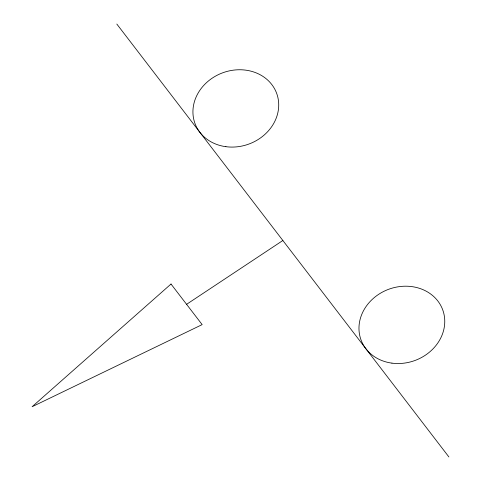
<?xml version="1.0" encoding="UTF-8"?>
<svg xmlns="http://www.w3.org/2000/svg" width="481" height="481" viewBox="0 0 481 481"><rect width="100%" height="100%" fill="white"/><g stroke="black" fill="none" stroke-linecap="round" stroke-linejoin="round"><path stroke-width="0.72" d="M186.586 304.323L282.858 240.5M116.817 24.05L448.899 456.95M171.02 284.03L32.101 406.734L202.152 324.615L171.02 284.03M225.896 146.687A43.53 37.957 -20.3 0 0 276.93 94.108A43.53 37.957 -20.3 0 0 204.647 84.464A43.53 37.957 -20.3 0 0 225.896 146.687M391.937 363.137A43.53 37.957 -20.3 0 0 442.971 310.558A43.53 37.957 -20.3 0 0 370.689 300.914A43.53 37.957 -20.3 0 0 391.937 363.137"/></g></svg>
